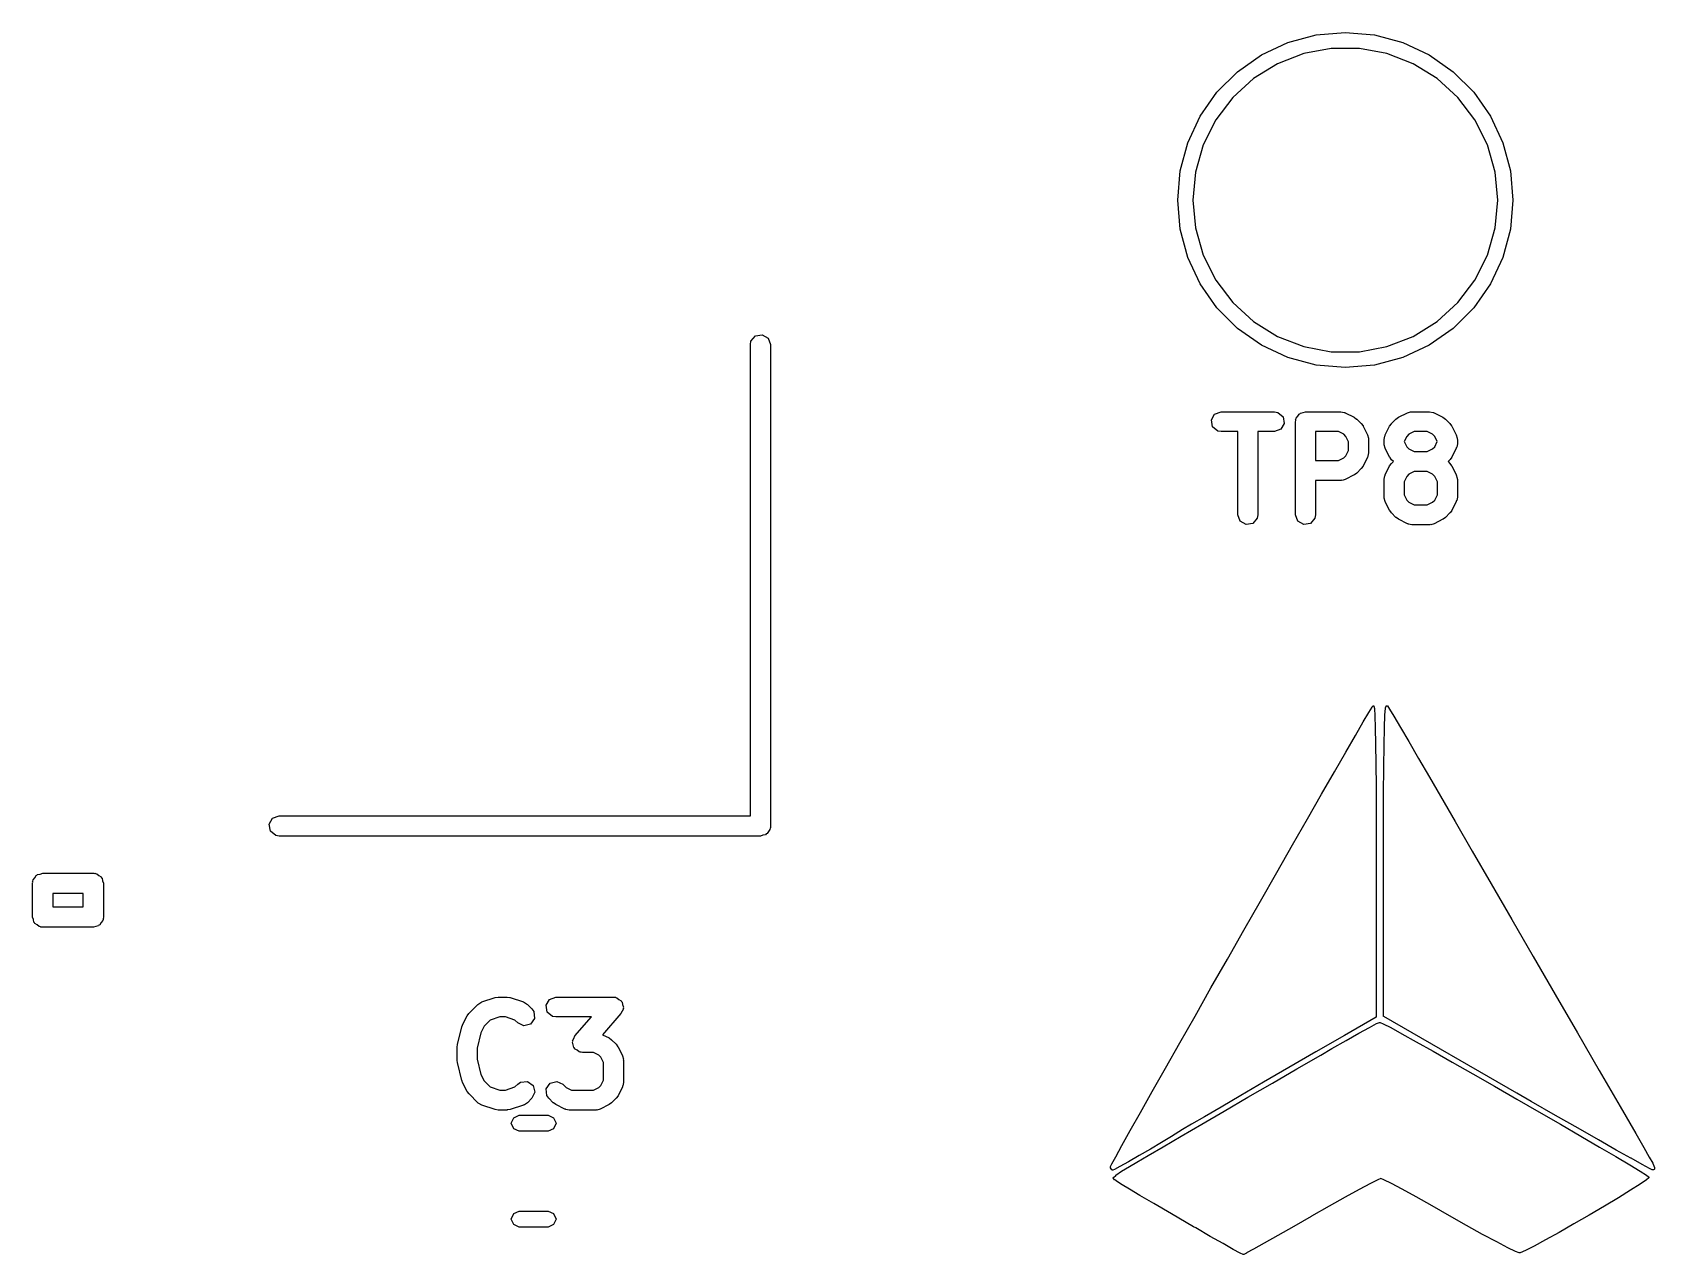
# Model space of a CAD drawing. Extents: x 72 to 186, y -144 to -85.
# Drawn here: x 170.48 to 182.67, y -131.68 to -122.49 of the extents above; entities that cross this region are included whole.
import ezdxf

# ---------------------------------------------------------------- set-up
doc = ezdxf.new("R2010")
doc.units = 0
doc.layers.add('BLACK', color=7, linetype='CONTINUOUS')

msp = doc.modelspace()

# ---------------------------------------------------------------- linework, layer by layer
at = {"layer": 'BLACK', "linetype": 'CONTINUOUS'}
for p, q in [((179.919, -122.566), (180.131, -122.509)), ((180.131, -122.509), (180.35, -122.49)), ((180.35, -122.49), (180.569, -122.509)), ((180.569, -122.509), (180.781, -122.566)), ((179.72, -122.659), (179.919, -122.566)), ((180.244, -122.61), (180.037, -122.649)), ((180.456, -122.61), (180.244, -122.61)), ((180.663, -122.649), (180.456, -122.61)), ((180.781, -122.566), (180.98, -122.659)), ((179.54, -122.785), (179.72, -122.659)), ((179.84, -122.725), (179.66, -122.836)), ((180.037, -122.649), (179.84, -122.725)), ((180.86, -122.725), (180.663, -122.649)), ((181.04, -122.836), (180.86, -122.725)), ((180.98, -122.659), (181.16, -122.785)), ((179.385, -122.94), (179.54, -122.785)), ((179.66, -122.836), (179.504, -122.979)), ((181.196, -122.979), (181.04, -122.836)), ((181.16, -122.785), (181.315, -122.94)), ((179.259, -123.12), (179.385, -122.94)), ((179.504, -122.979), (179.377, -123.147)), ((181.323, -123.147), (181.196, -122.979)), ((181.315, -122.94), (181.441, -123.12)), ((179.166, -123.319), (179.259, -123.12)), ((181.441, -123.12), (181.534, -123.319)), ((179.377, -123.147), (179.282, -123.336)), ((181.418, -123.336), (181.323, -123.147)), ((179.109, -123.531), (179.166, -123.319)), ((179.282, -123.336), (179.225, -123.54)), ((181.475, -123.54), (181.418, -123.336)), ((181.534, -123.319), (181.591, -123.531)), ((179.09, -123.75), (179.109, -123.531)), ((179.225, -123.54), (179.205, -123.75)), ((181.495, -123.75), (181.475, -123.54)), ((181.591, -123.531), (181.61, -123.75)), ((179.109, -123.969), (179.09, -123.75)), ((179.205, -123.75), (179.225, -123.96)), ((181.475, -123.96), (181.495, -123.75)), ((181.61, -123.75), (181.591, -123.969)), ((179.166, -124.181), (179.109, -123.969)), ((179.225, -123.96), (179.282, -124.164)), ((181.418, -124.164), (181.475, -123.96)), ((181.591, -123.969), (181.534, -124.181)), ((179.259, -124.38), (179.166, -124.181)), ((179.282, -124.164), (179.377, -124.353)), ((181.323, -124.353), (181.418, -124.164)), ((181.534, -124.181), (181.441, -124.38)), ((179.385, -124.56), (179.259, -124.38)), ((179.377, -124.353), (179.504, -124.521)), ((181.196, -124.521), (181.323, -124.353)), ((181.441, -124.38), (181.315, -124.56)), ((179.54, -124.715), (179.385, -124.56)), ((179.504, -124.521), (179.66, -124.664)), ((181.04, -124.664), (181.196, -124.521)), ((181.315, -124.56), (181.16, -124.715)), ((179.66, -124.664), (179.84, -124.775)), ((180.86, -124.775), (181.04, -124.664)), ((175.879, -124.837), (175.883, -124.811)), ((175.883, -124.811), (175.917, -124.771)), ((175.917, -124.771), (175.968, -124.762)), ((175.968, -124.762), (176.013, -124.788)), ((176.013, -124.788), (176.031, -124.837)), ((179.72, -124.841), (179.54, -124.715)), ((179.84, -124.775), (180.037, -124.851)), ((180.663, -124.851), (180.86, -124.775)), ((181.16, -124.715), (180.98, -124.841)), ((175.879, -128.379), (175.879, -124.837)), ((176.031, -124.837), (176.031, -128.455)), ((179.919, -124.934), (179.72, -124.841)), ((180.131, -124.991), (179.919, -124.934)), ((180.037, -124.851), (180.244, -124.89)), ((180.244, -124.89), (180.456, -124.89)), ((180.456, -124.89), (180.663, -124.851)), ((180.781, -124.934), (180.569, -124.991)), ((180.98, -124.841), (180.781, -124.934)), ((180.35, -125.01), (180.131, -124.991)), ((180.569, -124.991), (180.35, -125.01)), ((179.343, -125.403), (179.368, -125.359)), ((179.352, -125.454), (179.343, -125.403)), ((179.368, -125.359), (179.417, -125.341)), ((179.417, -125.341), (179.817, -125.341)), ((179.817, -125.341), (179.842, -125.346)), ((179.842, -125.346), (179.882, -125.379)), ((179.891, -125.429), (179.865, -125.473)), ((179.882, -125.379), (179.891, -125.429)), ((179.975, -125.416), (179.977, -125.406)), ((179.975, -126.116), (179.975, -125.416)), ((179.976, -125.403), (179.978, -125.4)), ((179.977, -125.406), (179.976, -125.403)), ((179.978, -125.4), (179.98, -125.39)), ((179.98, -125.39), (179.992, -125.375)), ((179.992, -125.375), (180.002, -125.359)), ((180.002, -125.359), (180.008, -125.356)), ((180.008, -125.356), (180.012, -125.351)), ((180.012, -125.351), (180.032, -125.348)), ((180.032, -125.348), (180.05, -125.341)), ((180.05, -125.341), (180.317, -125.341)), ((180.317, -125.341), (180.342, -125.346)), ((180.342, -125.346), (180.346, -125.348)), ((180.346, -125.348), (180.35, -125.349)), ((180.35, -125.349), (180.417, -125.382)), ((180.417, -125.382), (180.435, -125.396)), ((180.435, -125.396), (180.436, -125.396)), ((180.436, -125.396), (180.47, -125.43)), ((180.47, -125.43), (180.483, -125.448)), ((180.683, -125.449), (180.696, -125.431)), ((180.696, -125.431), (180.697, -125.43)), ((180.697, -125.43), (180.73, -125.396)), ((180.73, -125.396), (180.749, -125.383)), ((180.749, -125.383), (180.75, -125.382)), ((180.75, -125.382), (180.816, -125.349)), ((180.816, -125.349), (180.841, -125.342)), ((180.841, -125.342), (180.846, -125.343)), ((180.846, -125.343), (180.85, -125.341)), ((180.85, -125.341), (180.983, -125.341)), ((180.983, -125.341), (181.009, -125.346)), ((181.009, -125.346), (181.012, -125.348)), ((181.012, -125.348), (181.017, -125.349)), ((181.017, -125.349), (181.084, -125.382)), ((181.084, -125.382), (181.102, -125.396)), ((181.102, -125.396), (181.103, -125.396)), ((181.103, -125.396), (181.136, -125.43)), ((181.136, -125.43), (181.149, -125.448)), ((179.391, -125.487), (179.352, -125.454)), ((179.417, -125.491), (179.391, -125.487)), ((179.542, -125.491), (179.417, -125.491)), ((179.542, -126.116), (179.542, -125.491)), ((179.817, -125.491), (179.692, -125.491)), ((179.692, -125.491), (179.692, -126.116)), ((179.865, -125.473), (179.817, -125.491)), ((180.299, -125.491), (180.125, -125.491)), ((180.125, -125.491), (180.125, -125.708)), ((180.339, -125.511), (180.299, -125.491)), ((180.355, -125.527), (180.339, -125.511)), ((180.375, -125.567), (180.355, -125.527)), ((180.375, -125.632), (180.375, -125.567)), ((180.483, -125.448), (180.484, -125.449)), ((180.484, -125.449), (180.517, -125.516)), ((180.517, -125.516), (180.525, -125.541)), ((180.525, -125.541), (180.523, -125.545)), ((180.523, -125.545), (180.525, -125.549)), ((180.525, -125.549), (180.525, -125.649)), ((180.642, -125.549), (180.646, -125.524)), ((180.642, -125.583), (180.642, -125.549)), ((180.646, -125.524), (180.649, -125.52)), ((180.649, -125.52), (180.65, -125.516)), ((180.65, -125.516), (180.683, -125.449)), ((180.812, -125.527), (180.792, -125.566)), ((180.792, -125.566), (180.812, -125.605)), ((180.828, -125.511), (180.812, -125.527)), ((180.868, -125.491), (180.828, -125.511)), ((180.966, -125.491), (180.868, -125.491)), ((181.006, -125.511), (180.966, -125.491)), ((181.022, -125.527), (181.006, -125.511)), ((181.041, -125.566), (181.022, -125.527)), ((181.022, -125.605), (181.041, -125.566)), ((181.149, -125.448), (181.15, -125.449)), ((181.15, -125.449), (181.184, -125.516)), ((181.184, -125.516), (181.191, -125.541)), ((181.191, -125.541), (181.19, -125.545)), ((181.19, -125.545), (181.192, -125.549)), ((181.192, -125.549), (181.192, -125.583)), ((180.299, -125.708), (180.339, -125.688)), ((180.339, -125.688), (180.355, -125.672)), ((180.355, -125.672), (180.375, -125.632)), ((180.517, -125.683), (180.484, -125.75)), ((180.518, -125.678), (180.517, -125.683)), ((180.52, -125.675), (180.518, -125.678)), ((180.525, -125.649), (180.52, -125.675)), ((180.643, -125.587), (180.642, -125.583)), ((180.642, -125.591), (180.643, -125.587)), ((180.65, -125.616), (180.642, -125.591)), ((180.683, -125.683), (180.65, -125.616)), ((180.684, -125.684), (180.683, -125.683)), ((180.697, -125.702), (180.684, -125.684)), ((180.812, -125.605), (180.828, -125.621)), ((180.828, -125.621), (180.868, -125.641)), ((180.868, -125.641), (180.966, -125.641)), ((180.966, -125.641), (181.006, -125.621)), ((181.006, -125.621), (181.022, -125.605)), ((181.15, -125.683), (181.137, -125.701)), ((181.184, -125.616), (181.15, -125.683)), ((181.187, -125.608), (181.184, -125.612)), ((181.184, -125.612), (181.184, -125.616)), ((181.192, -125.583), (181.187, -125.608)), ((180.125, -125.708), (180.299, -125.708)), ((180.436, -125.802), (180.418, -125.815)), ((180.47, -125.769), (180.436, -125.802)), ((180.484, -125.75), (180.47, -125.768)), ((180.47, -125.768), (180.47, -125.769)), ((180.65, -125.816), (180.683, -125.749)), ((180.683, -125.749), (180.696, -125.731)), ((180.696, -125.731), (180.697, -125.73)), ((180.711, -125.716), (180.697, -125.702)), ((180.697, -125.73), (180.711, -125.716)), ((180.828, -125.811), (180.812, -125.827)), ((180.868, -125.791), (180.828, -125.811)), ((180.966, -125.791), (180.868, -125.791)), ((181.006, -125.811), (180.966, -125.791)), ((181.022, -125.827), (181.006, -125.811)), ((181.136, -125.702), (181.123, -125.716)), ((181.123, -125.716), (181.136, -125.73)), ((181.137, -125.701), (181.136, -125.702)), ((181.136, -125.73), (181.149, -125.748)), ((181.149, -125.748), (181.15, -125.749)), ((181.15, -125.749), (181.184, -125.816)), ((180.317, -125.858), (180.125, -125.858)), ((180.125, -125.858), (180.125, -126.116)), ((180.321, -125.856), (180.317, -125.858)), ((180.325, -125.857), (180.321, -125.856)), ((180.35, -125.85), (180.325, -125.857)), ((180.417, -125.816), (180.35, -125.85)), ((180.418, -125.815), (180.417, -125.816)), ((180.642, -125.849), (180.646, -125.824)), ((180.642, -125.983), (180.642, -125.849)), ((180.646, -125.824), (180.649, -125.82)), ((180.649, -125.82), (180.65, -125.816)), ((180.812, -125.827), (180.792, -125.867)), ((180.792, -125.867), (180.792, -125.965)), ((181.042, -125.867), (181.022, -125.827)), ((181.042, -125.965), (181.042, -125.867)), ((181.184, -125.816), (181.191, -125.841)), ((181.191, -125.841), (181.19, -125.845)), ((181.19, -125.845), (181.192, -125.849)), ((181.192, -125.849), (181.192, -125.983)), ((180.643, -125.987), (180.642, -125.983)), ((180.642, -125.991), (180.643, -125.987)), ((180.65, -126.016), (180.642, -125.991)), ((180.683, -126.083), (180.65, -126.016)), ((180.792, -125.965), (180.812, -126.005)), ((180.812, -126.005), (180.828, -126.021)), ((180.828, -126.021), (180.868, -126.041)), ((180.868, -126.041), (180.966, -126.041)), ((180.966, -126.041), (181.006, -126.021)), ((181.006, -126.021), (181.022, -126.005)), ((181.022, -126.005), (181.042, -125.965)), ((181.184, -126.016), (181.15, -126.083)), ((181.187, -126.008), (181.184, -126.012)), ((181.184, -126.012), (181.184, -126.016)), ((181.192, -125.983), (181.187, -126.008)), ((179.559, -126.164), (179.542, -126.116)), ((179.604, -126.19), (179.559, -126.164)), ((179.687, -126.142), (179.654, -126.181)), ((179.692, -126.116), (179.687, -126.142)), ((179.993, -126.164), (179.975, -126.116)), ((180.037, -126.19), (179.993, -126.164)), ((180.12, -126.142), (180.087, -126.181)), ((180.125, -126.116), (180.12, -126.142)), ((180.684, -126.084), (180.683, -126.083)), ((180.697, -126.102), (180.684, -126.084)), ((180.73, -126.136), (180.697, -126.102)), ((180.732, -126.136), (180.73, -126.136)), ((180.75, -126.15), (180.732, -126.136)), ((180.816, -126.183), (180.75, -126.15)), ((181.084, -126.15), (181.017, -126.183)), ((181.085, -126.149), (181.084, -126.15)), ((181.103, -126.136), (181.085, -126.149)), ((181.136, -126.102), (181.103, -126.136)), ((181.137, -126.101), (181.136, -126.102)), ((181.15, -126.083), (181.137, -126.101)), ((179.654, -126.181), (179.604, -126.19)), ((180.087, -126.181), (180.037, -126.19)), ((180.821, -126.184), (180.816, -126.183)), ((180.824, -126.187), (180.821, -126.184)), ((180.85, -126.191), (180.824, -126.187)), ((180.983, -126.191), (180.85, -126.191)), ((180.988, -126.189), (180.983, -126.191)), ((180.992, -126.191), (180.988, -126.189)), ((181.017, -126.183), (180.992, -126.191)), ((180.485, -127.673), (180.527, -127.601)), ((180.527, -127.601), (180.551, -127.561)), ((180.527, -127.601), (180.527, -127.601)), ((180.527, -127.601), (180.527, -127.601)), ((180.551, -127.561), (180.556, -127.553)), ((180.551, -127.561), (180.551, -127.561)), ((180.551, -127.561), (180.551, -127.561)), ((180.556, -127.553), (180.558, -127.552)), ((180.558, -127.552), (180.559, -127.551)), ((180.559, -127.551), (180.559, -127.551)), ((180.559, -127.551), (180.559, -127.551)), ((180.559, -127.551), (180.561, -127.552)), ((180.561, -127.552), (180.563, -127.552)), ((180.563, -127.552), (180.563, -127.552)), ((180.563, -127.552), (180.563, -127.552)), ((180.563, -127.552), (180.564, -127.553)), ((180.564, -127.553), (180.565, -127.555)), ((180.565, -127.555), (180.568, -127.572)), ((180.568, -127.572), (180.568, -127.572)), ((180.568, -127.572), (180.569, -127.573)), ((180.569, -127.573), (180.572, -127.628)), ((180.572, -127.628), (180.572, -127.628)), ((180.572, -127.628), (180.572, -127.628)), ((180.572, -127.628), (180.575, -127.718)), ((180.645, -127.716), (180.648, -127.623)), ((180.648, -127.623), (180.653, -127.569)), ((180.648, -127.623), (180.649, -127.623)), ((180.649, -127.623), (180.648, -127.623)), ((180.653, -127.568), (180.657, -127.555)), ((180.653, -127.569), (180.653, -127.568)), ((180.653, -127.569), (180.653, -127.569)), ((180.657, -127.555), (180.658, -127.553)), ((180.658, -127.553), (180.659, -127.552)), ((180.659, -127.552), (180.659, -127.552)), ((180.659, -127.552), (180.659, -127.552)), ((180.659, -127.552), (180.661, -127.552)), ((180.661, -127.552), (180.663, -127.551)), ((180.663, -127.551), (180.663, -127.551)), ((180.663, -127.551), (180.664, -127.552)), ((180.663, -127.551), (180.663, -127.551)), ((180.664, -127.552), (180.666, -127.553)), ((180.666, -127.553), (180.681, -127.576)), ((180.681, -127.576), (180.681, -127.576)), ((180.681, -127.576), (180.681, -127.576)), ((180.681, -127.576), (180.714, -127.631)), ((180.714, -127.631), (180.714, -127.631)), ((180.714, -127.631), (180.714, -127.631)), ((180.714, -127.631), (180.764, -127.714)), ((180.426, -127.774), (180.485, -127.673)), ((180.485, -127.673), (180.485, -127.673)), ((180.485, -127.673), (180.485, -127.673)), ((180.575, -127.718), (180.575, -127.718)), ((180.575, -127.718), (180.575, -127.718)), ((180.575, -127.718), (180.577, -127.84)), ((180.642, -127.847), (180.645, -127.717)), ((180.645, -127.717), (180.645, -127.716)), ((180.645, -127.717), (180.645, -127.717)), ((180.764, -127.714), (180.764, -127.714)), ((180.764, -127.714), (180.764, -127.714)), ((180.764, -127.714), (180.827, -127.821)), ((180.353, -127.9), (180.426, -127.774)), ((180.426, -127.774), (180.426, -127.774)), ((180.426, -127.774), (180.426, -127.774)), ((180.577, -127.84), (180.577, -127.84)), ((180.577, -127.84), (180.577, -127.84)), ((180.577, -127.84), (180.579, -127.989)), ((180.64, -128.013), (180.642, -127.847)), ((180.642, -127.847), (180.642, -127.847)), ((180.642, -127.847), (180.642, -127.847)), ((180.827, -127.821), (180.827, -127.821)), ((180.827, -127.821), (180.827, -127.821)), ((180.827, -127.821), (180.901, -127.947)), ((180.268, -128.049), (180.353, -127.9)), ((180.353, -127.9), (180.353, -127.9)), ((180.353, -127.9), (180.353, -127.9)), ((180.579, -127.989), (180.579, -127.989)), ((180.579, -127.989), (180.579, -127.989)), ((180.579, -127.989), (180.581, -128.162)), ((180.901, -127.947), (180.901, -127.947)), ((180.901, -127.947), (180.901, -127.947)), ((180.901, -127.947), (180.983, -128.089)), ((180.172, -128.217), (180.268, -128.049)), ((180.268, -128.049), (180.268, -128.049)), ((180.268, -128.049), (180.268, -128.049)), ((180.638, -128.214), (180.64, -128.013)), ((180.64, -128.013), (180.64, -128.013)), ((180.64, -128.013), (180.64, -128.013)), ((180.983, -128.089), (180.983, -128.089)), ((180.983, -128.089), (180.983, -128.089)), ((180.983, -128.089), (181.065, -128.23)), ((180.066, -128.401), (180.172, -128.217)), ((180.172, -128.217), (180.172, -128.217)), ((180.172, -128.217), (180.172, -128.217)), ((180.581, -128.162), (180.581, -128.162)), ((180.581, -128.162), (180.581, -128.162)), ((180.581, -128.162), (180.582, -128.355)), ((180.637, -128.446), (180.638, -128.214)), ((180.638, -128.214), (180.638, -128.214)), ((180.638, -128.214), (180.638, -128.214)), ((181.065, -128.23), (181.065, -128.23)), ((181.065, -128.23), (181.065, -128.23)), ((181.065, -128.23), (181.175, -128.422)), ((180.582, -128.355), (180.582, -128.355)), ((180.582, -128.355), (180.582, -128.355)), ((180.582, -128.355), (180.583, -128.564)), ((172.262, -128.441), (172.288, -128.396)), ((172.271, -128.493), (172.262, -128.441)), ((172.311, -128.526), (172.271, -128.493)), ((172.288, -128.396), (172.337, -128.379)), ((172.337, -128.379), (175.879, -128.379)), ((176.026, -128.481), (176.014, -128.496)), ((176.028, -128.471), (176.026, -128.481)), ((176.03, -128.468), (176.028, -128.471)), ((176.031, -128.455), (176.029, -128.465)), ((176.029, -128.465), (176.03, -128.468)), ((179.953, -128.598), (180.066, -128.401)), ((180.066, -128.401), (180.066, -128.401)), ((180.066, -128.401), (180.066, -128.401)), ((180.637, -128.71), (180.637, -128.446)), ((180.637, -128.446), (180.637, -128.446)), ((180.637, -128.446), (180.637, -128.446)), ((181.175, -128.422), (181.175, -128.422)), ((181.175, -128.422), (181.304, -128.644)), ((172.337, -128.531), (172.311, -128.526)), ((175.955, -128.531), (172.337, -128.531)), ((175.973, -128.524), (175.955, -128.531)), ((175.993, -128.521), (175.973, -128.524)), ((175.997, -128.515), (175.993, -128.521)), ((176.004, -128.513), (175.997, -128.515)), ((176.014, -128.496), (176.004, -128.513)), ((179.835, -128.806), (179.953, -128.598)), ((179.953, -128.598), (179.953, -128.598)), ((179.953, -128.598), (179.953, -128.598)), ((180.583, -128.564), (180.583, -128.564)), ((180.583, -128.564), (180.583, -128.564)), ((180.583, -128.564), (180.583, -128.712)), ((180.583, -128.712), (180.583, -128.712)), ((180.583, -128.712), (180.583, -128.712)), ((180.583, -128.712), (180.583, -129.889)), ((180.637, -129.884), (180.637, -128.71)), ((180.637, -128.71), (180.637, -128.71)), ((180.637, -128.71), (180.637, -128.71)), ((181.304, -128.644), (181.304, -128.644)), ((181.304, -128.644), (181.447, -128.891)), ((170.488, -128.86), (170.501, -128.845)), ((170.501, -128.845), (170.511, -128.828)), ((170.511, -128.828), (170.517, -128.826)), ((170.517, -128.826), (170.521, -128.821)), ((170.521, -128.821), (170.541, -128.817)), ((170.541, -128.817), (170.56, -128.81)), ((170.56, -128.81), (170.941, -128.81)), ((170.941, -128.81), (170.95, -128.812)), ((170.95, -128.812), (170.954, -128.811)), ((170.954, -128.811), (170.957, -128.813)), ((170.957, -128.813), (170.967, -128.815)), ((170.967, -128.815), (170.982, -128.828)), ((170.982, -128.828), (170.999, -128.838)), ((170.999, -128.838), (171.001, -128.844)), ((171.001, -128.844), (171.006, -128.848)), ((171.006, -128.848), (171.01, -128.868)), ((179.712, -129.02), (179.835, -128.806)), ((179.835, -128.806), (179.835, -128.806)), ((179.835, -128.806), (179.835, -128.806)), ((170.483, -128.886), (170.485, -128.877)), ((170.483, -129.141), (170.483, -128.886)), ((170.484, -128.873), (170.486, -128.87)), ((170.485, -128.877), (170.484, -128.873)), ((170.486, -128.87), (170.488, -128.86)), ((170.636, -128.963), (170.636, -129.064)), ((170.864, -128.963), (170.636, -128.963)), ((170.864, -129.064), (170.864, -128.963)), ((171.01, -128.868), (171.017, -128.886)), ((171.017, -128.886), (171.017, -129.141)), ((181.447, -128.891), (181.601, -129.157)), ((170.636, -129.064), (170.864, -129.064)), ((179.588, -129.238), (179.712, -129.02)), ((179.712, -129.02), (179.712, -129.02)), ((179.712, -129.02), (179.712, -129.02)), ((170.49, -129.159), (170.483, -129.141)), ((170.494, -129.179), (170.49, -129.159)), ((170.499, -129.183), (170.494, -129.179)), ((170.501, -129.189), (170.499, -129.183)), ((170.518, -129.199), (170.501, -129.189)), ((170.533, -129.212), (170.518, -129.199)), ((170.543, -129.214), (170.533, -129.212)), ((170.546, -129.216), (170.543, -129.214)), ((170.55, -129.215), (170.546, -129.216)), ((170.56, -129.217), (170.55, -129.215)), ((170.941, -129.217), (170.56, -129.217)), ((170.959, -129.21), (170.941, -129.217)), ((170.979, -129.206), (170.959, -129.21)), ((170.983, -129.201), (170.979, -129.206)), ((170.989, -129.199), (170.983, -129.201)), ((170.999, -129.182), (170.989, -129.199)), ((171.012, -129.167), (170.999, -129.182)), ((171.014, -129.157), (171.012, -129.167)), ((171.016, -129.154), (171.014, -129.157)), ((171.017, -129.141), (171.015, -129.15)), ((171.015, -129.15), (171.016, -129.154)), ((181.601, -129.157), (181.601, -129.157)), ((181.601, -129.157), (181.762, -129.436)), ((179.464, -129.457), (179.588, -129.238)), ((179.588, -129.238), (179.588, -129.238)), ((179.588, -129.238), (179.588, -129.238)), ((179.34, -129.673), (179.464, -129.457)), ((179.464, -129.457), (179.464, -129.457)), ((179.464, -129.457), (179.464, -129.457)), ((181.762, -129.436), (181.928, -129.723)), ((179.221, -129.884), (179.34, -129.673)), ((179.34, -129.673), (179.34, -129.673)), ((179.34, -129.673), (179.34, -129.673)), ((173.764, -129.863), (173.83, -129.796)), ((173.83, -129.796), (173.852, -129.781)), ((173.852, -129.781), (173.856, -129.781)), ((173.856, -129.781), (173.86, -129.778)), ((173.86, -129.778), (173.96, -129.745)), ((173.96, -129.745), (173.982, -129.742)), ((173.982, -129.742), (173.983, -129.741)), ((173.983, -129.741), (174.05, -129.741)), ((174.05, -129.741), (174.072, -129.745)), ((174.072, -129.745), (174.074, -129.745)), ((174.074, -129.745), (174.174, -129.778)), ((174.174, -129.778), (174.197, -129.791)), ((174.197, -129.791), (174.199, -129.794)), ((174.199, -129.794), (174.203, -129.796)), ((174.203, -129.796), (174.236, -129.83)), ((174.236, -129.83), (174.251, -129.851)), ((174.343, -129.803), (174.368, -129.759)), ((174.352, -129.854), (174.343, -129.803)), ((174.368, -129.759), (174.417, -129.741)), ((174.417, -129.741), (174.85, -129.741)), ((174.85, -129.741), (174.861, -129.743)), ((174.861, -129.743), (174.865, -129.742)), ((174.865, -129.742), (174.867, -129.744)), ((174.867, -129.744), (174.876, -129.746)), ((174.876, -129.746), (174.891, -129.759)), ((174.891, -129.759), (174.908, -129.769)), ((174.908, -129.769), (174.91, -129.775)), ((174.91, -129.775), (174.915, -129.779)), ((174.924, -129.829), (174.914, -129.847)), ((174.915, -129.779), (174.918, -129.798)), ((174.918, -129.798), (174.925, -129.818)), ((174.925, -129.818), (174.923, -129.823)), ((174.923, -129.823), (174.924, -129.829)), ((181.928, -129.723), (181.928, -129.723)), ((181.928, -129.723), (182.094, -130.01)), ((173.711, -129.965), (173.716, -129.953)), ((173.716, -129.949), (173.75, -129.882)), ((173.716, -129.953), (173.716, -129.949)), ((173.75, -129.882), (173.763, -129.864)), ((173.763, -129.864), (173.764, -129.863)), ((173.924, -129.915), (173.878, -129.96)), ((173.996, -129.891), (173.924, -129.915)), ((174.038, -129.891), (173.996, -129.891)), ((174.109, -129.915), (174.038, -129.891)), ((174.13, -129.936), (174.109, -129.915)), ((174.177, -129.957), (174.13, -129.936)), ((174.226, -129.944), (174.177, -129.957)), ((174.256, -129.902), (174.226, -129.944)), ((174.251, -129.851), (174.256, -129.902)), ((174.391, -129.887), (174.352, -129.854)), ((174.417, -129.891), (174.391, -129.887)), ((174.685, -129.891), (174.417, -129.891)), ((174.56, -130.033), (174.685, -129.891)), ((174.906, -129.865), (174.767, -130.024)), ((174.914, -129.847), (174.906, -129.865)), ((179.106, -130.086), (179.221, -129.884)), ((179.221, -129.884), (179.221, -129.884)), ((179.221, -129.884), (179.221, -129.884)), ((180.581, -129.893), (180.343, -130.031)), ((180.531, -129.969), (180.585, -129.941)), ((180.582, -129.893), (180.581, -129.893)), ((180.581, -129.893), (180.581, -129.893)), ((180.583, -129.89), (180.582, -129.891)), ((180.582, -129.891), (180.582, -129.893)), ((180.583, -129.889), (180.583, -129.89)), ((180.583, -129.89), (180.583, -129.89)), ((180.585, -129.941), (180.608, -129.932)), ((180.585, -129.941), (180.585, -129.941)), ((180.585, -129.941), (180.585, -129.941)), ((180.608, -129.932), (180.608, -129.932)), ((180.608, -129.932), (180.608, -129.932)), ((180.608, -129.932), (180.61, -129.932)), ((180.61, -129.932), (180.612, -129.932)), ((180.612, -129.932), (180.612, -129.932)), ((180.612, -129.932), (180.612, -129.932)), ((180.612, -129.932), (180.635, -129.942)), ((180.635, -129.942), (180.635, -129.942)), ((180.635, -129.942), (180.635, -129.942)), ((180.635, -129.942), (180.691, -129.971)), ((180.637, -129.885), (180.637, -129.884)), ((180.638, -129.886), (180.637, -129.885)), ((180.637, -129.885), (180.637, -129.885)), ((180.638, -129.888), (180.638, -129.886)), ((180.639, -129.888), (180.638, -129.888)), ((181.639, -130.464), (180.639, -129.888)), ((180.639, -129.888), (180.639, -129.888)), ((173.677, -130.098), (173.711, -129.965)), ((173.854, -130.009), (173.825, -130.125)), ((173.878, -129.96), (173.854, -130.009)), ((174.542, -130.081), (174.544, -130.076)), ((174.543, -130.07), (174.553, -130.052)), ((174.544, -130.076), (174.543, -130.07)), ((174.553, -130.052), (174.56, -130.033)), ((174.767, -130.024), (174.817, -130.049)), ((174.817, -130.049), (174.835, -130.062)), ((174.835, -130.062), (174.836, -130.063)), ((174.836, -130.063), (174.87, -130.096)), ((180.343, -130.031), (180.128, -130.154)), ((180.248, -130.129), (180.356, -130.067)), ((180.343, -130.031), (180.343, -130.031)), ((180.356, -130.067), (180.452, -130.012)), ((180.356, -130.067), (180.356, -130.067)), ((180.356, -130.067), (180.356, -130.067)), ((180.452, -130.012), (180.531, -129.969)), ((180.452, -130.012), (180.452, -130.012)), ((180.452, -130.012), (180.452, -130.012)), ((180.531, -129.969), (180.531, -129.969)), ((180.531, -129.969), (180.531, -129.969)), ((180.691, -129.971), (180.691, -129.971)), ((180.691, -129.971), (180.691, -129.971)), ((180.691, -129.971), (180.774, -130.017)), ((180.774, -130.017), (180.774, -130.017)), ((180.774, -130.017), (180.774, -130.017)), ((180.774, -130.017), (180.882, -130.077)), ((180.882, -130.077), (180.882, -130.077)), ((180.882, -130.077), (180.882, -130.077)), ((180.882, -130.077), (181.009, -130.149)), ((182.094, -130.01), (182.094, -130.01)), ((182.094, -130.01), (182.258, -130.293)), ((173.675, -130.116), (173.678, -130.101)), ((173.675, -130.216), (173.675, -130.116)), ((173.678, -130.101), (173.677, -130.098)), ((173.825, -130.125), (173.825, -130.207)), ((174.548, -130.1), (174.542, -130.081)), ((174.552, -130.12), (174.548, -130.1)), ((174.556, -130.124), (174.552, -130.12)), ((174.558, -130.13), (174.556, -130.124)), ((174.576, -130.14), (174.558, -130.13)), ((174.591, -130.153), (174.576, -130.14)), ((174.599, -130.155), (174.591, -130.153)), ((174.602, -130.156), (174.599, -130.155)), ((174.606, -130.156), (174.602, -130.156)), ((174.617, -130.158), (174.606, -130.156)), ((174.699, -130.158), (174.617, -130.158)), ((174.739, -130.178), (174.699, -130.158)), ((174.755, -130.194), (174.739, -130.178)), ((174.775, -130.234), (174.755, -130.194)), ((174.87, -130.096), (174.883, -130.115)), ((174.883, -130.115), (174.884, -130.116)), ((174.884, -130.116), (174.917, -130.182)), ((174.917, -130.182), (174.925, -130.207)), ((178.998, -130.276), (179.106, -130.086)), ((179.106, -130.086), (179.106, -130.086)), ((179.106, -130.086), (179.106, -130.086)), ((180.128, -130.154), (179.925, -130.272)), ((179.986, -130.282), (180.166, -130.177)), ((180.128, -130.154), (180.128, -130.154)), ((180.166, -130.177), (180.248, -130.129)), ((180.166, -130.177), (180.166, -130.177)), ((180.248, -130.129), (180.248, -130.129)), ((180.248, -130.129), (180.248, -130.129)), ((181.009, -130.149), (181.009, -130.149)), ((181.009, -130.149), (181.009, -130.149)), ((181.009, -130.149), (181.153, -130.23)), ((173.676, -130.219), (173.675, -130.216)), ((173.677, -130.234), (173.676, -130.219)), ((173.711, -130.368), (173.677, -130.234)), ((173.825, -130.207), (173.854, -130.323)), ((174.775, -130.365), (174.775, -130.234)), ((174.925, -130.207), (174.923, -130.212)), ((174.923, -130.212), (174.925, -130.216)), ((174.925, -130.216), (174.925, -130.383)), ((178.899, -130.452), (178.998, -130.276)), ((178.998, -130.276), (178.998, -130.276)), ((178.998, -130.276), (178.998, -130.276)), ((179.925, -130.272), (179.736, -130.381)), ((179.802, -130.389), (179.986, -130.282)), ((179.925, -130.272), (179.925, -130.272)), ((179.986, -130.282), (179.986, -130.282)), ((181.153, -130.23), (181.153, -130.23)), ((181.153, -130.23), (181.153, -130.23)), ((181.153, -130.23), (181.308, -130.319)), ((181.308, -130.319), (181.308, -130.319)), ((181.308, -130.319), (181.308, -130.319)), ((181.308, -130.319), (181.471, -130.412)), ((182.258, -130.293), (182.416, -130.565)), ((173.713, -130.37), (173.711, -130.368)), ((173.716, -130.383), (173.713, -130.37)), ((173.75, -130.45), (173.716, -130.383)), ((173.854, -130.323), (173.878, -130.372)), ((173.878, -130.372), (173.924, -130.417)), ((173.924, -130.417), (173.996, -130.441)), ((173.996, -130.441), (174.038, -130.441)), ((174.038, -130.441), (174.109, -130.417)), ((174.109, -130.417), (174.13, -130.396)), ((174.13, -130.396), (174.152, -130.381)), ((174.152, -130.381), (174.203, -130.377)), ((174.203, -130.377), (174.245, -130.406)), ((174.245, -130.406), (174.258, -130.456)), ((174.344, -130.43), (174.374, -130.388)), ((174.349, -130.481), (174.344, -130.43)), ((174.374, -130.388), (174.423, -130.375)), ((174.423, -130.375), (174.47, -130.396)), ((174.47, -130.396), (174.494, -130.421)), ((174.494, -130.421), (174.534, -130.441)), ((174.534, -130.441), (174.699, -130.441)), ((174.699, -130.441), (174.739, -130.421)), ((174.739, -130.421), (174.755, -130.405)), ((174.755, -130.405), (174.775, -130.365)), ((174.917, -130.416), (174.884, -130.483)), ((174.918, -130.412), (174.917, -130.416)), ((174.92, -130.408), (174.918, -130.412)), ((174.925, -130.383), (174.92, -130.408)), ((179.736, -130.381), (179.565, -130.481)), ((179.618, -130.495), (179.802, -130.389)), ((179.736, -130.381), (179.736, -130.381)), ((179.802, -130.389), (179.802, -130.389)), ((179.802, -130.389), (179.802, -130.389)), ((181.471, -130.412), (181.471, -130.412)), ((181.471, -130.412), (181.471, -130.412)), ((181.471, -130.412), (181.638, -130.508)), ((173.751, -130.451), (173.75, -130.45)), ((173.764, -130.469), (173.751, -130.451)), ((173.83, -130.536), (173.764, -130.469)), ((173.834, -130.538), (173.83, -130.536)), ((173.837, -130.541), (173.834, -130.538)), ((173.86, -130.554), (173.837, -130.541)), ((173.96, -130.587), (173.86, -130.554)), ((174.174, -130.554), (174.074, -130.587)), ((174.177, -130.551), (174.174, -130.554)), ((174.182, -130.551), (174.177, -130.551)), ((174.203, -130.536), (174.182, -130.551)), ((174.236, -130.502), (174.203, -130.536)), ((174.258, -130.456), (174.236, -130.502)), ((174.364, -130.502), (174.349, -130.481)), ((174.397, -130.536), (174.364, -130.502)), ((174.398, -130.536), (174.397, -130.536)), ((174.416, -130.55), (174.398, -130.536)), ((174.483, -130.583), (174.416, -130.55)), ((174.817, -130.55), (174.75, -130.583)), ((174.818, -130.549), (174.817, -130.55)), ((174.836, -130.536), (174.818, -130.549)), ((174.87, -130.502), (174.836, -130.536)), ((174.884, -130.483), (174.87, -130.501)), ((174.87, -130.501), (174.87, -130.502)), ((178.81, -130.609), (178.899, -130.452)), ((178.899, -130.452), (178.899, -130.452)), ((178.899, -130.452), (178.899, -130.452)), ((179.565, -130.481), (179.416, -130.568)), ((179.44, -130.599), (179.618, -130.495)), ((179.565, -130.481), (179.565, -130.481)), ((181.638, -130.508), (181.638, -130.508)), ((181.638, -130.508), (181.638, -130.508)), ((181.638, -130.508), (181.804, -130.604)), ((181.747, -130.526), (181.639, -130.464)), ((181.639, -130.464), (181.639, -130.464)), ((181.93, -130.631), (181.747, -130.526)), ((181.747, -130.526), (181.747, -130.526)), ((181.747, -130.526), (181.747, -130.526)), ((182.416, -130.565), (182.416, -130.565)), ((182.416, -130.565), (182.533, -130.767)), ((173.961, -130.587), (173.96, -130.587)), ((173.983, -130.591), (173.961, -130.587)), ((174.05, -130.591), (173.983, -130.591)), ((174.052, -130.59), (174.05, -130.591)), ((174.074, -130.587), (174.052, -130.59)), ((174.082, -130.69), (174.1, -130.648)), ((174.1, -130.648), (174.142, -130.63)), ((174.142, -130.63), (174.358, -130.63)), ((174.358, -130.63), (174.4, -130.648)), ((174.4, -130.648), (174.418, -130.69)), ((174.488, -130.584), (174.483, -130.583)), ((174.491, -130.587), (174.488, -130.584)), ((174.517, -130.591), (174.491, -130.587)), ((174.717, -130.591), (174.517, -130.591)), ((174.721, -130.589), (174.717, -130.591)), ((174.725, -130.591), (174.721, -130.589)), ((174.75, -130.583), (174.725, -130.591)), ((178.734, -130.745), (178.81, -130.609)), ((178.81, -130.609), (178.81, -130.609)), ((178.81, -130.609), (178.81, -130.609)), ((179.291, -130.641), (179.193, -130.698)), ((179.271, -130.698), (179.44, -130.599)), ((179.416, -130.568), (179.291, -130.641)), ((179.291, -130.641), (179.291, -130.641)), ((179.416, -130.568), (179.416, -130.568)), ((179.44, -130.599), (179.44, -130.599)), ((179.44, -130.599), (179.44, -130.599)), ((181.804, -130.604), (181.804, -130.604)), ((181.804, -130.604), (181.804, -130.604)), ((181.804, -130.604), (181.966, -130.697)), ((182.099, -130.728), (181.93, -130.631)), ((181.93, -130.631), (181.93, -130.631)), ((181.93, -130.631), (181.93, -130.631)), ((174.1, -130.732), (174.082, -130.69)), ((174.142, -130.75), (174.1, -130.732)), ((174.358, -130.75), (174.142, -130.75)), ((174.4, -130.732), (174.358, -130.75)), ((174.418, -130.69), (174.4, -130.732)), ((178.671, -130.857), (178.734, -130.745)), ((178.734, -130.745), (178.734, -130.745)), ((178.734, -130.745), (178.734, -130.745)), ((179.043, -130.79), (178.969, -130.834)), ((178.981, -130.867), (179.117, -130.788)), ((179.099, -130.755), (179.043, -130.79)), ((179.043, -130.79), (179.043, -130.79)), ((179.043, -130.79), (179.043, -130.79)), ((179.127, -130.738), (179.099, -130.755)), ((179.099, -130.755), (179.099, -130.755)), ((179.117, -130.788), (179.271, -130.698)), ((179.117, -130.788), (179.117, -130.788)), ((179.193, -130.698), (179.127, -130.738)), ((179.193, -130.698), (179.193, -130.698)), ((179.271, -130.698), (179.271, -130.698)), ((179.271, -130.698), (179.271, -130.698)), ((181.966, -130.697), (181.966, -130.697)), ((181.966, -130.697), (181.966, -130.697)), ((181.966, -130.697), (182.12, -130.787)), ((182.252, -130.815), (182.099, -130.728)), ((182.099, -130.728), (182.099, -130.728)), ((182.099, -130.728), (182.099, -130.728)), ((182.12, -130.787), (182.12, -130.787)), ((182.12, -130.787), (182.12, -130.787)), ((182.12, -130.787), (182.26, -130.869)), ((182.533, -130.767), (182.533, -130.767)), ((182.533, -130.767), (182.533, -130.767)), ((182.533, -130.767), (182.593, -130.871)), ((178.624, -130.942), (178.671, -130.857)), ((178.671, -130.857), (178.671, -130.857)), ((178.671, -130.857), (178.671, -130.857)), ((178.886, -130.884), (178.8, -130.933)), ((178.868, -130.933), (178.981, -130.867)), ((178.969, -130.835), (178.886, -130.884)), ((178.886, -130.884), (178.886, -130.884)), ((178.886, -130.884), (178.886, -130.884)), ((178.969, -130.834), (178.969, -130.835)), ((178.969, -130.835), (178.969, -130.835)), ((178.981, -130.867), (178.981, -130.867)), ((178.981, -130.867), (178.981, -130.867)), ((182.386, -130.891), (182.252, -130.815)), ((182.252, -130.815), (182.252, -130.815)), ((182.252, -130.815), (182.252, -130.815)), ((182.26, -130.869), (182.26, -130.869)), ((182.26, -130.869), (182.26, -130.869)), ((182.26, -130.869), (182.384, -130.941)), ((182.496, -130.953), (182.386, -130.891)), ((182.386, -130.891), (182.386, -130.891)), ((182.386, -130.891), (182.386, -130.891)), ((182.593, -130.871), (182.593, -130.871)), ((182.593, -130.871), (182.593, -130.871)), ((182.593, -130.871), (182.634, -130.944)), ((178.584, -131.016), (178.594, -130.996)), ((178.584, -131.017), (178.584, -131.016)), ((178.584, -131.019), (178.584, -131.017)), ((178.584, -131.021), (178.584, -131.019)), ((178.584, -131.022), (178.584, -131.021)), ((178.585, -131.024), (178.584, -131.022)), ((178.596, -131.04), (178.585, -131.024)), ((178.594, -130.996), (178.624, -130.942)), ((178.594, -130.996), (178.594, -130.996)), ((178.594, -130.996), (178.594, -130.996)), ((178.597, -131.041), (178.596, -131.04)), ((178.598, -131.042), (178.597, -131.041)), ((178.599, -131.042), (178.598, -131.042)), ((178.6, -131.042), (178.599, -131.042)), ((178.601, -131.042), (178.6, -131.042)), ((178.602, -131.042), (178.601, -131.042)), ((178.614, -131.037), (178.602, -131.042)), ((178.656, -131.015), (178.614, -131.037)), ((178.614, -131.037), (178.614, -131.037)), ((178.614, -131.037), (178.614, -131.037)), ((178.624, -130.942), (178.624, -130.942)), ((178.624, -130.942), (178.624, -130.942)), ((178.625, -131.081), (178.669, -131.051)), ((178.721, -130.979), (178.656, -131.014)), ((178.656, -131.014), (178.656, -131.015)), ((178.656, -131.015), (178.656, -131.015)), ((178.669, -131.051), (178.729, -131.014)), ((178.669, -131.051), (178.669, -131.051)), ((178.669, -131.051), (178.669, -131.051)), ((178.8, -130.933), (178.721, -130.979)), ((178.721, -130.979), (178.721, -130.979)), ((178.721, -130.979), (178.721, -130.979)), ((178.729, -131.014), (178.783, -130.983)), ((178.729, -131.014), (178.729, -131.014)), ((178.729, -131.014), (178.729, -131.014)), ((178.783, -130.983), (178.868, -130.933)), ((178.783, -130.983), (178.783, -130.983)), ((178.783, -130.983), (178.783, -130.983)), ((178.8, -130.933), (178.8, -130.933)), ((178.8, -130.933), (178.8, -130.933)), ((178.868, -130.933), (178.868, -130.933)), ((178.868, -130.933), (178.868, -130.933)), ((182.384, -130.941), (182.384, -130.941)), ((182.384, -130.941), (182.384, -130.941)), ((182.384, -130.941), (182.487, -131.003)), ((182.487, -131.003), (182.487, -131.003)), ((182.487, -131.003), (182.487, -131.003)), ((182.487, -131.003), (182.565, -131.05)), ((182.497, -130.953), (182.496, -130.953)), ((182.58, -131), (182.497, -130.953)), ((182.497, -130.953), (182.497, -130.953)), ((182.565, -131.05), (182.565, -131.05)), ((182.565, -131.05), (182.565, -131.05)), ((182.565, -131.05), (182.613, -131.08)), ((182.581, -131), (182.58, -131)), ((182.58, -131), (182.58, -131)), ((182.635, -131.03), (182.581, -131)), ((182.634, -130.944), (182.634, -130.944)), ((182.634, -130.944), (182.634, -130.944)), ((182.634, -130.944), (182.66, -130.991)), ((182.656, -131.041), (182.635, -131.03)), ((182.635, -131.03), (182.635, -131.03)), ((182.635, -131.03), (182.635, -131.03)), ((182.657, -131.041), (182.656, -131.041)), ((182.658, -131.041), (182.657, -131.041)), ((182.663, -131.041), (182.658, -131.041)), ((182.66, -130.991), (182.66, -130.991)), ((182.66, -130.991), (182.66, -130.991)), ((182.66, -130.991), (182.672, -131.018)), ((182.664, -131.041), (182.663, -131.041)), ((182.665, -131.041), (182.664, -131.041)), ((182.672, -131.037), (182.665, -131.041)), ((182.672, -131.018), (182.672, -131.019)), ((182.672, -131.019), (182.673, -131.02)), ((182.673, -131.036), (182.672, -131.037)), ((182.672, -131.037), (182.672, -131.037)), ((182.673, -131.02), (182.674, -131.032)), ((182.674, -131.035), (182.673, -131.036)), ((182.674, -131.032), (182.674, -131.033)), ((182.674, -131.033), (182.674, -131.034)), ((182.674, -131.034), (182.674, -131.035)), ((178.606, -131.099), (178.606, -131.098)), ((178.606, -131.098), (178.607, -131.098)), ((178.606, -131.1), (178.606, -131.099)), ((178.606, -131.101), (178.606, -131.1)), ((178.606, -131.102), (178.606, -131.101)), ((178.607, -131.104), (178.606, -131.102)), ((178.607, -131.097), (178.624, -131.082)), ((178.607, -131.098), (178.607, -131.097)), ((178.607, -131.105), (178.607, -131.104)), ((178.608, -131.106), (178.607, -131.105)), ((178.616, -131.114), (178.608, -131.106)), ((178.616, -131.115), (178.616, -131.114)), ((178.617, -131.115), (178.616, -131.115)), ((178.637, -131.13), (178.617, -131.115)), ((178.624, -131.082), (178.624, -131.081)), ((178.624, -131.081), (178.625, -131.081)), ((178.673, -131.153), (178.637, -131.13)), ((178.637, -131.13), (178.637, -131.13)), ((178.637, -131.13), (178.637, -131.13)), ((178.728, -131.186), (178.673, -131.153)), ((178.673, -131.153), (178.673, -131.153)), ((178.673, -131.153), (178.673, -131.153)), ((180.538, -131.144), (180.454, -131.188)), ((180.594, -131.115), (180.538, -131.144)), ((180.618, -131.106), (180.594, -131.115)), ((180.64, -131.115), (180.618, -131.106)), ((180.696, -131.143), (180.64, -131.115)), ((180.778, -131.186), (180.696, -131.143)), ((182.567, -131.148), (182.494, -131.194)), ((182.614, -131.116), (182.567, -131.148)), ((182.567, -131.148), (182.567, -131.148)), ((182.567, -131.148), (182.567, -131.148)), ((182.613, -131.08), (182.614, -131.081)), ((182.614, -131.081), (182.614, -131.081)), ((182.614, -131.081), (182.629, -131.092)), ((182.63, -131.1), (182.614, -131.115)), ((182.614, -131.115), (182.614, -131.115)), ((182.614, -131.115), (182.614, -131.116)), ((182.629, -131.092), (182.63, -131.093)), ((182.63, -131.093), (182.63, -131.093)), ((182.63, -131.093), (182.631, -131.094)), ((182.631, -131.099), (182.63, -131.1)), ((182.63, -131.1), (182.63, -131.1)), ((182.631, -131.094), (182.631, -131.096)), ((182.631, -131.096), (182.631, -131.096)), ((182.631, -131.096), (182.632, -131.096)), ((182.632, -131.096), (182.631, -131.098)), ((182.631, -131.098), (182.631, -131.099)), ((178.806, -131.232), (178.728, -131.186)), ((178.728, -131.186), (178.728, -131.186)), ((178.728, -131.186), (178.728, -131.186)), ((178.91, -131.293), (178.806, -131.232)), ((178.806, -131.232), (178.806, -131.232)), ((178.806, -131.232), (178.806, -131.232)), ((179.043, -131.371), (178.91, -131.293)), ((178.91, -131.293), (178.91, -131.293)), ((178.91, -131.293), (178.91, -131.293)), ((180.35, -131.246), (180.229, -131.314)), ((180.454, -131.188), (180.35, -131.246)), ((180.35, -131.246), (180.35, -131.246)), ((180.882, -131.243), (180.778, -131.186)), ((180.778, -131.186), (180.778, -131.186)), ((181.003, -131.311), (180.882, -131.243)), ((182.402, -131.25), (182.297, -131.314)), ((182.494, -131.194), (182.402, -131.25)), ((182.402, -131.25), (182.402, -131.25)), ((182.402, -131.25), (182.402, -131.25)), ((182.494, -131.194), (182.494, -131.194)), ((182.494, -131.194), (182.494, -131.194)), ((174.082, -131.41), (174.1, -131.368)), ((174.1, -131.452), (174.082, -131.41)), ((174.1, -131.368), (174.142, -131.35)), ((174.142, -131.35), (174.358, -131.35)), ((174.358, -131.35), (174.4, -131.368)), ((174.4, -131.368), (174.418, -131.41)), ((174.418, -131.41), (174.4, -131.452)), ((179.21, -131.468), (179.043, -131.371)), ((179.043, -131.371), (179.043, -131.371)), ((179.043, -131.371), (179.043, -131.371)), ((180.094, -131.391), (179.962, -131.466)), ((180.096, -131.389), (180.094, -131.391)), ((180.094, -131.391), (180.094, -131.391)), ((180.094, -131.391), (180.094, -131.391)), ((180.229, -131.314), (180.096, -131.389)), ((180.096, -131.389), (180.096, -131.389)), ((180.229, -131.314), (180.229, -131.314)), ((181.134, -131.385), (181.003, -131.311)), ((181.261, -131.458), (181.134, -131.385)), ((181.134, -131.385), (181.134, -131.385)), ((181.134, -131.385), (181.134, -131.385)), ((182.183, -131.38), (182.068, -131.447)), ((182.297, -131.314), (182.183, -131.38)), ((182.183, -131.38), (182.183, -131.38)), ((182.183, -131.38), (182.183, -131.38)), ((182.297, -131.314), (182.297, -131.314)), ((182.297, -131.314), (182.297, -131.314)), ((174.142, -131.47), (174.1, -131.452)), ((174.358, -131.47), (174.142, -131.47)), ((174.4, -131.452), (174.358, -131.47)), ((179.226, -131.477), (179.21, -131.468)), ((179.21, -131.468), (179.21, -131.468)), ((179.21, -131.468), (179.21, -131.468)), ((179.335, -131.54), (179.226, -131.477)), ((179.226, -131.477), (179.226, -131.477)), ((179.226, -131.477), (179.226, -131.477)), ((179.431, -131.595), (179.335, -131.54)), ((179.335, -131.54), (179.335, -131.54)), ((179.335, -131.54), (179.335, -131.54)), ((179.843, -131.534), (179.741, -131.591)), ((179.962, -131.466), (179.843, -131.534)), ((179.843, -131.534), (179.843, -131.534)), ((179.843, -131.534), (179.843, -131.534)), ((179.962, -131.466), (179.962, -131.466)), ((179.962, -131.466), (179.962, -131.466)), ((181.382, -131.525), (181.261, -131.458)), ((181.261, -131.458), (181.261, -131.458)), ((181.261, -131.458), (181.261, -131.458)), ((181.488, -131.582), (181.382, -131.525)), ((181.382, -131.525), (181.382, -131.525)), ((181.382, -131.525), (181.382, -131.525)), ((181.956, -131.511), (181.855, -131.567)), ((182.068, -131.447), (181.956, -131.511)), ((181.956, -131.511), (181.956, -131.511)), ((181.956, -131.511), (181.956, -131.511)), ((182.068, -131.447), (182.068, -131.447)), ((182.068, -131.447), (182.068, -131.447)), ((179.508, -131.638), (179.431, -131.595)), ((179.431, -131.595), (179.431, -131.595)), ((179.431, -131.595), (179.431, -131.595)), ((179.56, -131.666), (179.508, -131.638)), ((179.508, -131.638), (179.508, -131.638)), ((179.508, -131.638), (179.508, -131.638)), ((179.661, -131.636), (179.608, -131.665)), ((179.741, -131.591), (179.661, -131.636)), ((179.661, -131.636), (179.661, -131.636)), ((179.661, -131.636), (179.661, -131.636)), ((179.741, -131.591), (179.741, -131.591)), ((179.741, -131.591), (179.741, -131.591)), ((181.572, -131.626), (181.488, -131.582)), ((181.488, -131.582), (181.488, -131.582)), ((181.488, -131.582), (181.488, -131.582)), ((181.629, -131.655), (181.572, -131.626)), ((181.572, -131.626), (181.572, -131.626)), ((181.572, -131.626), (181.572, -131.626)), ((181.63, -131.655), (181.629, -131.655)), ((181.656, -131.665), (181.63, -131.655)), ((181.63, -131.655), (181.63, -131.655)), ((181.703, -131.647), (181.665, -131.664)), ((181.768, -131.614), (181.703, -131.647)), ((181.703, -131.647), (181.703, -131.647)), ((181.703, -131.647), (181.703, -131.647)), ((181.855, -131.567), (181.768, -131.614)), ((181.768, -131.614), (181.768, -131.614)), ((181.768, -131.614), (181.768, -131.614)), ((181.855, -131.567), (181.855, -131.567)), ((181.855, -131.567), (181.855, -131.567)), ((179.581, -131.676), (179.56, -131.666)), ((179.56, -131.666), (179.56, -131.666)), ((179.56, -131.666), (179.56, -131.666)), ((179.582, -131.676), (179.581, -131.676)), ((179.582, -131.677), (179.582, -131.676)), ((179.583, -131.677), (179.582, -131.677)), ((179.584, -131.677), (179.583, -131.677)), ((179.585, -131.677), (179.584, -131.677)), ((179.584, -131.677), (179.584, -131.677)), ((179.584, -131.677), (179.584, -131.677)), ((179.586, -131.676), (179.585, -131.676)), ((179.585, -131.676), (179.585, -131.677)), ((179.607, -131.666), (179.586, -131.676)), ((179.608, -131.665), (179.607, -131.665)), ((179.607, -131.665), (179.607, -131.666)), ((181.657, -131.665), (181.656, -131.665)), ((181.659, -131.665), (181.657, -131.665)), ((181.664, -131.664), (181.659, -131.665)), ((181.665, -131.664), (181.664, -131.664)), ((181.664, -131.664), (181.664, -131.664))]:
    msp.add_line(p, q, dxfattribs=at)

doc.saveas('drawing.dxf')
